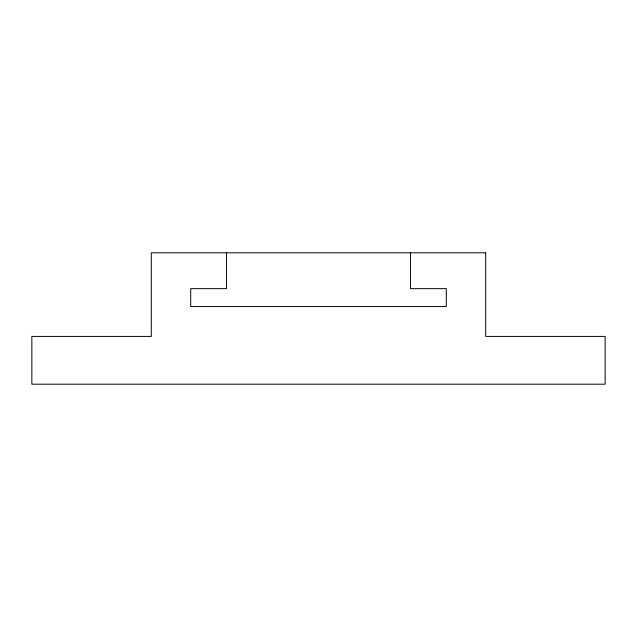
<?xml version="1.0" encoding="UTF-8"?>
<svg xmlns="http://www.w3.org/2000/svg" width="637" height="637" viewBox="0 0 637 637"><rect width="100%" height="100%" fill="white"/><g stroke="black" fill="none" stroke-linecap="round" stroke-linejoin="round"><path stroke-width="0.96" d="M410.467 252.809L410.467 288.641L446.298 288.641L446.298 306.556L190.702 306.556L190.702 288.641L226.533 288.641L226.533 252.809M485.713 252.809L151.287 252.809L151.287 336.416L31.85 336.416L31.85 384.191L605.15 384.191L605.15 336.416L485.713 336.416L485.713 252.809"/></g></svg>
